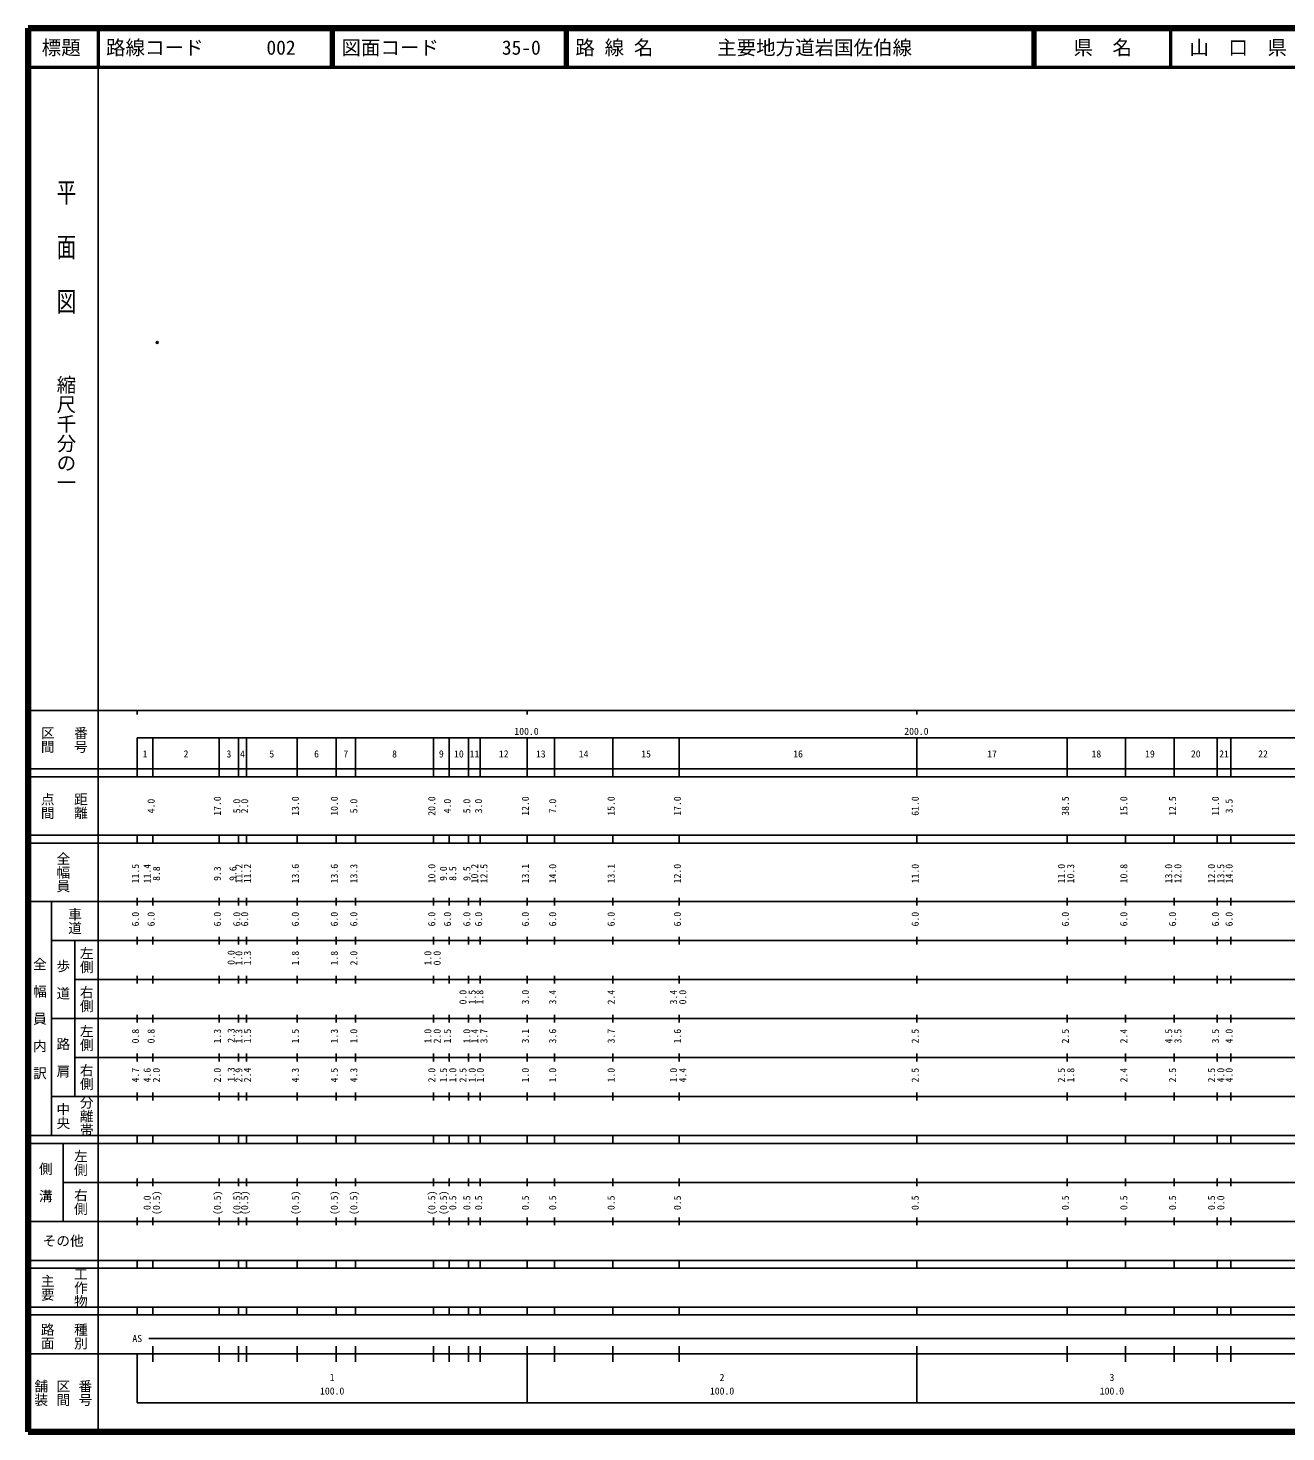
# Model space of a CAD drawing. Units: millimetres on the paper. Extents: x 40 to 680, y 20 to 380.
# Drawn here: x 40 to 362.6, y 20 to 380 of the extents above; entities that cross this region are included whole.
import ezdxf
from ezdxf.enums import TextEntityAlignment as Align

# ---------------------------------------------------------------- set-up
doc = ezdxf.new("R2010")
doc.units = ezdxf.units.MM
doc.header["$PDMODE"] = 32
doc.header["$PDSIZE"] = 0.5
doc.layers.add('M-OTRS', color=6, linetype='Continuous')
doc.layers.add('M-TTL-TXT', color=7, linetype='Continuous')
for name, color, linetype, lineweight in [('M-TTL', 2, 'Continuous', 140), ('M-TTL-BAND', 7, 'Continuous', 25), ('M-TTL-LINE', 7, 'Continuous', 50)]:
    doc.layers.add(name, color=color, linetype=linetype, lineweight=lineweight)
doc.styles.add('@ＭＳ ゴシック', font='')
doc.styles.add('ＭＳ ゴシック', font='')
doc.styles.get('@ＭＳ ゴシック').set_extended_font_data('@MS Gothic')
doc.styles.get('ＭＳ ゴシック').set_extended_font_data('MS Gothic')

msp = doc.modelspace()

# ---------------------------------------------------------------- linework, layer by layer
at = {"layer": 'M-OTRS'}
msp.add_point((73.12, 299.383), dxfattribs=at)
at = {"layer": 'M-TTL'}
for p, q in [((40, 380), (40, 20)), ((680, 380), (40, 380)), ((40, 20), (680, 20))]:
    msp.add_line(p, q, dxfattribs=at)
at = {"layer": 'M-TTL-BAND'}
for p, q in [((58, 370), (58, 20)), ((40, 205), (579, 205)), ((68, 205), (68, 204)), ((168, 205), (168, 204)), ((268, 205), (268, 204)), ((68, 198), (579, 198)), ((68, 198), (68, 188)), ((72, 188), (72, 198)), ((89, 188), (89, 198)), ((94, 188), (94, 198)), ((96, 188), (96, 198)), ((109, 188), (109, 198)), ((119, 188), (119, 198)), ((124, 188), (124, 198)), ((144, 188), (144, 198)), ((148, 188), (148, 198)), ((153, 188), (153, 198)), ((156, 188), (156, 198)), ((168, 188), (168, 198)), ((175, 188), (175, 198)), ((190, 188), (190, 198)), ((207, 188), (207, 198)), ((268, 188), (268, 198)), ((306.5, 188), (306.5, 198)), ((321.5, 188), (321.5, 198)), ((334, 188), (334, 198)), ((345, 188), (345, 198)), ((348.5, 188), (348.5, 198)), ((40, 190), (579, 190)), ((40, 188), (579, 188)), ((40, 173), (579, 173)), ((68, 171), (68, 173)), ((72, 171), (72, 173)), ((89, 171), (89, 173)), ((94, 171), (94, 173)), ((96, 171), (96, 173)), ((109, 171), (109, 173)), ((119, 171), (119, 173)), ((124, 171), (124, 173)), ((144, 171), (144, 173)), ((148, 171), (148, 173)), ((153, 171), (153, 173)), ((156, 171), (156, 173)), ((168, 171), (168, 173)), ((175, 171), (175, 173)), ((190, 171), (190, 173)), ((207, 171), (207, 173)), ((268, 171), (268, 173)), ((306.5, 171), (306.5, 173)), ((321.5, 171), (321.5, 173)), ((334, 171), (334, 173)), ((345, 171), (345, 173)), ((348.5, 171), (348.5, 173)), ((40, 171), (579, 171)), ((40, 156), (579, 156)), ((46, 96), (46, 156)), ((68, 155), (68, 157)), ((72, 155), (72, 157)), ((89, 155), (89, 157)), ((94, 155), (94, 157)), ((96, 155), (96, 157)), ((109, 155), (109, 157)), ((119, 155), (119, 157)), ((124, 155), (124, 157)), ((144, 155), (144, 157)), ((148, 155), (148, 157)), ((153, 155), (153, 157)), ((156, 155), (156, 157)), ((168, 155), (168, 157)), ((175, 155), (175, 157)), ((190, 155), (190, 157)), ((207, 155), (207, 157)), ((268, 155), (268, 157)), ((306.5, 155), (306.5, 157)), ((321.5, 155), (321.5, 157)), ((334, 155), (334, 157)), ((345, 155), (345, 157)), ((348.5, 155), (348.5, 157)), ((46, 146), (579, 146)), ((52, 146), (52, 106)), ((68, 145), (68, 147)), ((72, 145), (72, 147)), ((89, 145), (89, 147)), ((94, 145), (94, 147)), ((96, 145), (96, 147)), ((109, 145), (109, 147)), ((119, 145), (119, 147)), ((124, 145), (124, 147)), ((144, 145), (144, 147)), ((148, 145), (148, 147)), ((153, 145), (153, 147)), ((156, 145), (156, 147)), ((168, 145), (168, 147)), ((175, 145), (175, 147)), ((190, 145), (190, 147)), ((207, 145), (207, 147)), ((268, 145), (268, 147)), ((306.5, 145), (306.5, 147)), ((321.5, 145), (321.5, 147)), ((334, 145), (334, 147)), ((345, 145), (345, 147)), ((348.5, 145), (348.5, 147)), ((68, 135), (68, 137)), ((72, 135), (72, 137)), ((89, 135), (89, 137)), ((94, 135), (94, 137)), ((96, 135), (96, 137)), ((109, 135), (109, 137)), ((119, 135), (119, 137)), ((124, 135), (124, 137)), ((144, 135), (144, 137)), ((148, 135), (148, 137)), ((153, 135), (153, 137)), ((156, 135), (156, 137)), ((168, 135), (168, 137)), ((175, 135), (175, 137)), ((190, 135), (190, 137)), ((207, 135), (207, 137)), ((268, 135), (268, 137)), ((306.5, 135), (306.5, 137)), ((321.5, 135), (321.5, 137)), ((334, 135), (334, 137)), ((345, 135), (345, 137)), ((348.5, 135), (348.5, 137)), ((52, 136), (579, 136)), ((46, 126), (579, 126)), ((68, 125), (68, 127)), ((72, 125), (72, 127)), ((89, 125), (89, 127)), ((94, 125), (94, 127)), ((96, 125), (96, 127)), ((109, 125), (109, 127)), ((119, 125), (119, 127)), ((124, 125), (124, 127)), ((144, 125), (144, 127)), ((148, 125), (148, 127)), ((153, 125), (153, 127)), ((156, 125), (156, 127)), ((168, 125), (168, 127)), ((175, 125), (175, 127)), ((190, 125), (190, 127)), ((207, 125), (207, 127)), ((268, 125), (268, 127)), ((306.5, 125), (306.5, 127)), ((321.5, 125), (321.5, 127)), ((334, 125), (334, 127)), ((345, 125), (345, 127)), ((348.5, 125), (348.5, 127)), ((52, 116), (579, 116)), ((68, 115), (68, 117)), ((72, 115), (72, 117)), ((89, 115), (89, 117)), ((94, 115), (94, 117)), ((96, 115), (96, 117)), ((109, 115), (109, 117)), ((119, 115), (119, 117)), ((124, 115), (124, 117)), ((144, 115), (144, 117)), ((148, 115), (148, 117)), ((153, 115), (153, 117)), ((156, 115), (156, 117)), ((168, 115), (168, 117)), ((175, 115), (175, 117)), ((190, 115), (190, 117)), ((207, 115), (207, 117)), ((268, 115), (268, 117)), ((306.5, 115), (306.5, 117)), ((321.5, 115), (321.5, 117)), ((334, 115), (334, 117)), ((345, 115), (345, 117)), ((348.5, 115), (348.5, 117)), ((46, 106), (579, 106)), ((68, 105), (68, 107)), ((72, 105), (72, 107)), ((89, 105), (89, 107)), ((94, 105), (94, 107)), ((96, 105), (96, 107)), ((109, 105), (109, 107)), ((119, 105), (119, 107)), ((124, 105), (124, 107)), ((144, 105), (144, 107)), ((148, 105), (148, 107)), ((153, 105), (153, 107)), ((156, 105), (156, 107)), ((168, 105), (168, 107)), ((175, 105), (175, 107)), ((190, 105), (190, 107)), ((207, 105), (207, 107)), ((268, 105), (268, 107)), ((306.5, 105), (306.5, 107)), ((321.5, 105), (321.5, 107)), ((334, 105), (334, 107)), ((345, 105), (345, 107)), ((348.5, 105), (348.5, 107)), ((40, 96), (579, 96)), ((40, 94), (579, 94)), ((49, 94), (49, 74)), ((68, 94), (68, 96)), ((72, 94), (72, 96)), ((89, 94), (89, 96)), ((94, 94), (94, 96)), ((96, 94), (96, 96)), ((109, 94), (109, 96)), ((119, 94), (119, 96)), ((124, 94), (124, 96)), ((144, 94), (144, 96)), ((148, 94), (148, 96)), ((153, 94), (153, 96)), ((156, 94), (156, 96)), ((168, 94), (168, 96)), ((175, 94), (175, 96)), ((190, 94), (190, 96)), ((207, 94), (207, 96)), ((268, 94), (268, 96)), ((306.5, 94), (306.5, 96)), ((321.5, 94), (321.5, 96)), ((334, 94), (334, 96)), ((345, 94), (345, 96)), ((348.5, 94), (348.5, 96)), ((49, 84), (579, 84)), ((68, 83), (68, 85)), ((72, 83), (72, 85)), ((89, 83), (89, 85)), ((94, 83), (94, 85)), ((96, 83), (96, 85)), ((109, 83), (109, 85)), ((119, 83), (119, 85)), ((124, 83), (124, 85)), ((144, 83), (144, 85)), ((148, 83), (148, 85)), ((153, 83), (153, 85)), ((156, 83), (156, 85)), ((168, 83), (168, 85)), ((175, 83), (175, 85)), ((190, 83), (190, 85)), ((207, 83), (207, 85)), ((268, 83), (268, 85)), ((306.5, 83), (306.5, 85)), ((321.5, 83), (321.5, 85)), ((334, 83), (334, 85)), ((345, 83), (345, 85)), ((348.5, 83), (348.5, 85)), ((40, 74), (579, 74)), ((68, 73), (68, 75)), ((72, 73), (72, 75)), ((89, 73), (89, 75)), ((94, 73), (94, 75)), ((96, 73), (96, 75)), ((109, 73), (109, 75)), ((119, 73), (119, 75)), ((124, 73), (124, 75)), ((144, 73), (144, 75)), ((148, 73), (148, 75)), ((153, 73), (153, 75)), ((156, 73), (156, 75)), ((168, 73), (168, 75)), ((175, 73), (175, 75)), ((190, 73), (190, 75)), ((207, 73), (207, 75)), ((268, 73), (268, 75)), ((306.5, 73), (306.5, 75)), ((321.5, 73), (321.5, 75)), ((334, 73), (334, 75)), ((345, 73), (345, 75)), ((348.5, 73), (348.5, 75)), ((40, 64), (579, 64)), ((40, 62), (579, 62)), ((68, 62), (68, 64)), ((72, 62), (72, 64)), ((89, 62), (89, 64)), ((94, 62), (94, 64)), ((96, 62), (96, 64)), ((109, 62), (109, 64)), ((119, 62), (119, 64)), ((124, 62), (124, 64)), ((144, 62), (144, 64)), ((148, 62), (148, 64)), ((153, 62), (153, 64)), ((156, 62), (156, 64)), ((168, 62), (168, 64)), ((175, 62), (175, 64)), ((190, 62), (190, 64)), ((207, 62), (207, 64)), ((268, 62), (268, 64)), ((306.5, 62), (306.5, 64)), ((321.5, 62), (321.5, 64)), ((334, 62), (334, 64)), ((345, 62), (345, 64)), ((348.5, 62), (348.5, 64)), ((40, 52), (579, 52)), ((68, 50), (68, 52)), ((72, 50), (72, 52)), ((89, 50), (89, 52)), ((94, 50), (94, 52)), ((96, 50), (96, 52)), ((109, 50), (109, 52)), ((119, 50), (119, 52)), ((124, 50), (124, 52)), ((144, 50), (144, 52)), ((148, 50), (148, 52)), ((153, 50), (153, 52)), ((156, 50), (156, 52)), ((168, 50), (168, 52)), ((175, 50), (175, 52)), ((190, 50), (190, 52)), ((207, 50), (207, 52)), ((268, 50), (268, 52)), ((306.5, 50), (306.5, 52)), ((321.5, 50), (321.5, 52)), ((334, 50), (334, 52)), ((345, 50), (345, 52)), ((348.5, 50), (348.5, 52)), ((40, 50), (579, 50)), ((71, 44), (565, 44)), ((40, 40), (579, 40)), ((68, 40), (68, 27.5)), ((72, 38), (72, 42)), ((89, 38), (89, 42)), ((94, 38), (94, 42)), ((96, 38), (96, 42)), ((109, 38), (109, 42)), ((119, 38), (119, 42)), ((124, 38), (124, 42)), ((144, 38), (144, 42)), ((148, 38), (148, 42)), ((153, 38), (153, 42)), ((156, 38), (156, 42)), ((168, 27.5), (168, 42)), ((175, 38), (175, 42)), ((190, 38), (190, 42)), ((207, 38), (207, 42)), ((268, 27.5), (268, 42)), ((306.5, 38), (306.5, 42)), ((321.5, 38), (321.5, 42)), ((334, 38), (334, 42)), ((345, 38), (345, 42)), ((348.5, 38), (348.5, 42)), ((68, 27.5), (579, 27.5))]:
    msp.add_line(p, q, dxfattribs=at)
at = {"layer": 'M-TTL-LINE'}
for p, q in [((58, 380), (58, 370)), ((117.75, 380), (117.75, 370)), ((118.25, 380), (118.25, 370)), ((177.75, 380), (177.75, 370)), ((178.25, 380), (178.25, 370)), ((297.75, 380), (297.75, 370)), ((298.25, 380), (298.25, 370)), ((333, 380), (333, 370)), ((40, 370), (680, 370))]:
    msp.add_line(p, q, dxfattribs=at)

# ---------------------------------------------------------------- texts
at = {"layer": 'M-TTL-BAND', "style": '@ＭＳ ゴシック', "width": 1.4}
msp.add_text('平  面  図', height=3.666, rotation=270, dxfattribs=at).set_placement((49.777, 306.475), align=Align.MIDDLE_RIGHT)
at = {"layer": 'M-TTL-BAND', "style": '@ＭＳ ゴシック'}
msp.add_text('縮尺千分の一', height=3.666, rotation=270, dxfattribs=at).set_placement((49.777, 261.03), align=Align.MIDDLE_RIGHT)
for s, p in [('区間', (45, 197.5)), ('番号', (53.5, 197.5)), ('点間', (45, 180.5)), ('距離', (53.5, 180.5)), ('全幅員', (49, 163.5)), ('車道', (52, 151)), ('左側', (55, 141)), ('全\u3000幅\u3000員\u3000内\u3000訳', (43, 126)), ('歩\u3000道', (49, 136)), ('右側', (55, 131)), ('左側', (55, 121)), ('路\u3000肩', (49, 116)), ('右側', (55, 111)), ('分離帯', (55, 101)), ('中央', (49, 101)), ('左側', (53.5, 89)), ('側\u3000溝', (44.5, 84)), ('右側', (53.5, 79)), ('工作物', (53.5, 57)), ('主要', (45, 57)), ('路面', (45, 44.5)), ('種別', (53.5, 44.5)), ('舗装', (43.333, 30)), ('区間', (49, 30)), ('番号', (54.667, 30))]:
    msp.add_text(s, height=2.566, rotation=270, dxfattribs=at).set_placement(p, align=Align.MIDDLE_CENTER)
at = {"layer": 'M-TTL-BAND', "style": 'ＭＳ ゴシック'}
for s, p in [('100.0', (167.844, 198.195)), ('200.0', (267.844, 198.195)), ('1', (70, 192.405)), ('2', (80.5, 192.405)), ('3', (91.5, 192.405)), ('4', (95, 192.405)), ('5', (102.5, 192.405)), ('6', (114, 192.405)), ('7', (121.5, 192.405)), ('8', (134, 192.405)), ('9', (146, 192.405)), ('10', (150.5, 192.405)), ('11', (154.5, 192.405)), ('12', (162, 192.405)), ('13', (171.5, 192.405)), ('14', (182.5, 192.405)), ('15', (198.5, 192.405)), ('16', (237.5, 192.405)), ('17', (287.25, 192.405)), ('18', (314, 192.405)), ('19', (327.75, 192.405)), ('20', (339.5, 192.405)), ('21', (346.75, 192.405)), ('22', (356.75, 192.405)), ('AS', (68, 42.5)), ('1', (118, 32.523)), ('2', (218, 32.523)), ('3', (318, 32.523)), ('100.0', (118, 29.033)), ('100.0', (218, 29.033)), ('100.0', (318, 29.033))]:
    msp.add_text(s, height=1.833, dxfattribs=at).set_placement(p, align=Align.BOTTOM_CENTER)
for s, p in [('4.0', (73, 180.5)), ('17.0', (90, 180.5)), ('5.0', (95, 180.5)), ('2.0', (97, 180.5)), ('13.0', (110, 180.5)), ('10.0', (120, 180.5)), ('5.0', (125, 180.5)), ('20.0', (145, 180.5)), ('4.0', (149, 180.5)), ('5.0', (154, 180.5)), ('3.0', (157, 180.5)), ('12.0', (169, 180.5)), ('7.0', (176, 180.5)), ('15.0', (191, 180.5)), ('17.0', (208, 180.5)), ('61.0', (269, 180.5)), ('38.5', (307.5, 180.5)), ('15.0', (322.5, 180.5)), ('12.5', (335, 180.5)), ('11.0', (346, 180.5)), ('3.5', (349.5, 180.5)), ('11.5', (69, 163.174)), ('11.4', (72, 163.174)), ('8.8', (74.37, 163.174)), ('9.3', (90, 163.174)), ('9.6', (94, 163.174)), ('11.2', (95.516, 163.151)), ('11.2', (97.728, 163.211)), ('13.6', (110, 163.174)), ('13.6', (120, 163.174)), ('13.3', (125, 163.174)), ('10.0', (145, 163.174)), ('9.0', (148, 163.174)), ('8.5', (150.37, 163.174)), ('9.5', (154, 163.174)), ('10.2', (156, 163.174)), ('12.5', (158.37, 163.174)), ('13.1', (169, 163.174)), ('14.0', (176, 163.174)), ('13.1', (191, 163.174)), ('12.0', (208, 163.174)), ('11.0', (269, 163.174)), ('11.0', (306.5, 163.174)), ('10.3', (308.87, 163.174)), ('10.8', (322.5, 163.174)), ('13.0', (334, 163.174)), ('12.0', (336.37, 163.174)), ('12.0', (345, 163.174)), ('13.5', (347.37, 163.174)), ('14.0', (349.5, 163.174)), ('6.0', (69, 151.5)), ('6.0', (73, 151.5)), ('6.0', (90, 151.5)), ('6.0', (95, 151.5)), ('6.0', (97, 151.5)), ('6.0', (110, 151.5)), ('6.0', (120, 151.5)), ('6.0', (125, 151.5)), ('6.0', (145, 151.5)), ('6.0', (149, 151.5)), ('6.0', (154, 151.5)), ('6.0', (157, 151.5)), ('6.0', (169, 151.5)), ('6.0', (176, 151.5)), ('6.0', (191, 151.5)), ('6.0', (208, 151.5)), ('6.0', (269, 151.5)), ('6.0', (307.5, 151.5)), ('6.0', (322.5, 151.5)), ('6.0', (335, 151.5)), ('6.0', (346, 151.5)), ('6.0', (349.5, 151.5)), ('0.0', (93.545, 141.652)), ('1.0', (95.516, 141.477)), ('1.3', (97.728, 141.537)), ('1.8', (110, 141.5)), ('1.8', (120, 141.5)), ('2.0', (125, 141.5)), ('1.0', (144, 141.5)), ('0.0', (146.37, 141.5)), ('0.0', (153, 131.5)), ('1.5', (155.37, 131.5)), ('1.8', (157.304, 131.5)), ('3.0', (169, 131.5)), ('3.4', (176, 131.5)), ('2.4', (191, 131.5)), ('3.4', (207, 131.5)), ('0.0', (209.37, 131.5)), ('0.8', (69, 121.5)), ('0.8', (73, 121.5)), ('1.3', (90, 121.5)), ('2.3', (93.545, 121.652)), ('1.3', (95.516, 121.477)), ('1.5', (97.728, 121.537)), ('1.5', (110, 121.5)), ('1.3', (120, 121.5)), ('1.0', (125, 121.5)), ('1.0', (144, 121.5)), ('2.0', (146.37, 121.5)), ('1.5', (149, 121.5)), ('1.0', (154, 121.5)), ('1.4', (156, 121.5)), ('3.7', (158.37, 121.5)), ('3.1', (169, 121.5)), ('3.6', (176, 121.5)), ('3.7', (191, 121.5)), ('1.6', (208, 121.5)), ('2.5', (269, 121.5)), ('2.5', (307.5, 121.5)), ('2.4', (322.5, 121.5)), ('4.5', (334, 121.5)), ('3.5', (336.37, 121.5)), ('3.5', (346, 121.5)), ('4.0', (349.5, 121.5)), ('4.7', (69, 111.5)), ('4.6', (72, 111.5)), ('2.0', (74.37, 111.5)), ('2.0', (90, 111.5)), ('1.3', (93.545, 111.652)), ('2.9', (95.516, 111.477)), ('2.4', (97.728, 111.537)), ('4.3', (110, 111.5)), ('4.5', (120, 111.5)), ('4.3', (125, 111.5)), ('2.0', (145, 111.5)), ('1.5', (148, 111.5)), ('1.0', (150.37, 111.5)), ('2.5', (153, 111.5)), ('1.0', (155.37, 111.5)), ('1.0', (157.455, 111.5)), ('1.0', (169, 111.5)), ('1.0', (176, 111.5)), ('1.0', (191, 111.5)), ('1.0', (207, 111.5)), ('4.4', (209.37, 111.5)), ('2.5', (269, 111.5)), ('2.5', (306.5, 111.5)), ('1.8', (308.87, 111.5)), ('2.4', (322.5, 111.5)), ('2.5', (335, 111.5)), ('2.5', (345, 111.5)), ('4.0', (347.37, 111.5)), ('4.0', (349.5, 111.5)), ('0.0', (72, 78.764)), ('(0.5)', (74.37, 78.764)), ('(0.5)', (90, 78.764)), ('(0.5)', (95, 78.764)), ('(0.5)', (97, 78.764)), ('(0.5)', (110, 78.764)), ('(0.5)', (120, 78.764)), ('(0.5)', (125, 78.764)), ('(0.5)', (145, 78.764)), ('(0.5)', (148, 78.764)), ('0.5', (150.37, 78.764)), ('0.5', (154, 78.764)), ('0.5', (157, 78.764)), ('0.5', (169, 78.764)), ('0.5', (176, 78.764)), ('0.5', (191, 78.764)), ('0.5', (208, 78.764)), ('0.5', (269, 78.764)), ('0.5', (307.5, 78.764)), ('0.5', (322.5, 78.764)), ('0.5', (335, 78.764)), ('0.5', (345, 78.764)), ('0.0', (347.37, 78.764))]:
    msp.add_text(s, height=1.833, rotation=90, dxfattribs=at).set_placement(p, align=Align.BOTTOM_CENTER)
msp.add_text('その他', height=2.566, dxfattribs=at).set_placement((49, 69), align=Align.MIDDLE_CENTER)
at = {"layer": 'M-TTL-TXT', "style": 'ＭＳ ゴシック'}
for s, p in [('標題', (48.5, 375)), ('県\u3000名', (315.625, 375)), ('山\u3000口\u3000県', (350.375, 375))]:
    msp.add_text(s, height=3.666, dxfattribs=at).set_placement(p, align=Align.MIDDLE_CENTER)
for s, p in [('路線コード', (60, 375)), ('002', (101.142, 375)), ('図面コード', (120.38, 375)), ('35-0', (161.521, 375)), ('路 線 名', (180.38, 375)), ('主要地方道岩国佐伯線', (216.734, 375))]:
    msp.add_text(s, height=3.666, dxfattribs=at).set_placement(p, align=Align.MIDDLE_LEFT)

doc.saveas('drawing.dxf')
